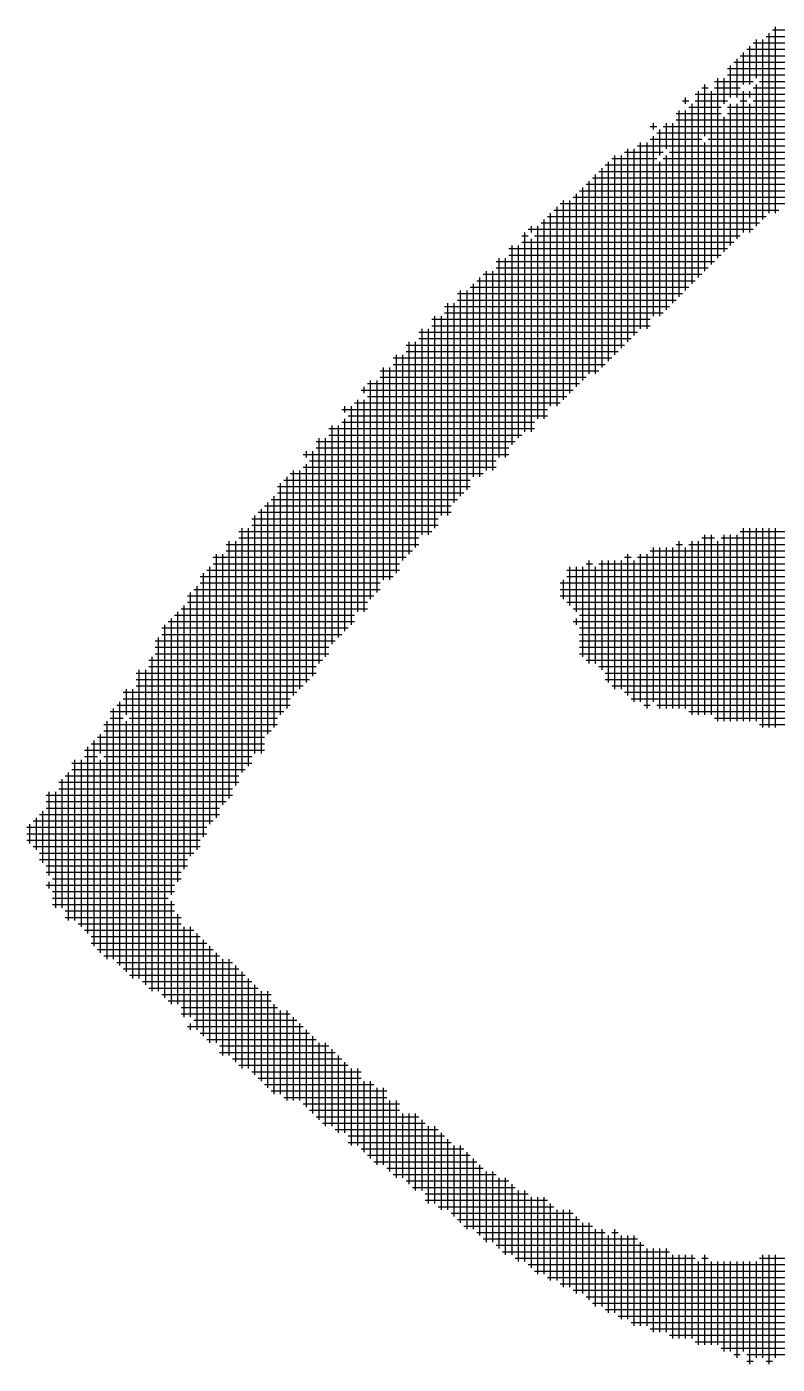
# Model space of a CAD drawing. Header units: feet. Extents: x 778950 to 1031250, y -253464 to -75264.
# Drawn here: x 937173 to 937504, y -245531 to -244941 of the extents above; entities that cross this region are included whole.
import ezdxf

# ---------------------------------------------------------------- set-up
doc = ezdxf.new("R2010")
doc.units = ezdxf.units.FT
doc.header["$LTSCALE"] = 3000
doc.header["$MEASUREMENT"] = 0
doc.layers.add('CX-MISC', color=2, linetype='CONTINUOUS')

msp = doc.modelspace()

# ---------------------------------------------------------------- linework, layer by layer
at = {"layer": 'CX-MISC'}
for p, q in [((937495.22, -244964.01, 7362.78), (937495.22, -244947, 7362.78)), ((937498.06, -245026.38, 7362.78), (937498.06, -244947, 7362.78)), ((937499.48, -244945.58, 7362.78), (937604.37, -244945.58, 7362.78)), ((937500.89, -245023.54, 7362.78), (937500.89, -244944.16, 7362.78)), ((937502.31, -244942.75, 7362.78), (937522.16, -244942.75, 7362.78)), ((937503.73, -245023.54, 7362.78), (937503.73, -244941.33, 7362.78)), ((937489.55, -244966.84, 7362.78), (937489.55, -244952.67, 7362.78)), ((937490.97, -244951.25, 7362.78), (937513.65, -244951.25, 7362.78)), ((937492.39, -244966.84, 7362.78), (937492.39, -244949.83, 7362.78)), ((937493.81, -244948.42, 7362.78), (937601.54, -244948.42, 7362.78)), ((937483.88, -244972.51, 7362.78), (937483.88, -244958.34, 7362.78)), ((937485.3, -244956.92, 7362.78), (937590.2, -244956.92, 7362.78)), ((937486.72, -244972.51, 7362.78), (937486.72, -244955.5, 7362.78)), ((937488.14, -244954.09, 7362.78), (937507.98, -244954.09, 7362.78)), ((937478.21, -245043.39, 7362.78), (937478.21, -244964.01, 7362.78)), ((937481.05, -244975.35, 7362.78), (937481.05, -244964.01, 7362.78)), ((937482.47, -244959.76, 7362.78), (937584.53, -244959.76, 7362.78)), ((937482.47, -244962.59, 7362.78), (937581.69, -244962.59, 7362.78)), ((937469.71, -245051.89, 7362.78), (937469.71, -244969.68, 7362.78)), ((937471.13, -244968.26, 7362.78), (937473.96, -244968.26, 7362.78)), ((937472.54, -244989.52, 7362.78), (937472.54, -244966.84, 7362.78)), ((937475.38, -245046.22, 7362.78), (937475.38, -244969.68, 7362.78)), ((937476.8, -244965.43, 7362.78), (937493.81, -244965.43, 7362.78)), ((937476.8, -244968.26, 7362.78), (937488.14, -244968.26, 7362.78)), ((937489.55, -245032.05, 7362.78), (937489.55, -244969.68, 7362.78)), ((937492.39, -244972.51, 7362.78), (937492.39, -244969.68, 7362.78)), ((937493.81, -244968.26, 7362.78), (937573.19, -244968.26, 7362.78)), ((937495.22, -245029.21, 7362.78), (937495.22, -244966.84, 7362.78)), ((937496.64, -244965.43, 7362.78), (937578.86, -244965.43, 7362.78)), ((937462.62, -244973.93, 7362.78), (937465.46, -244973.93, 7362.78)), ((937464.04, -244975.35, 7362.78), (937464.04, -244972.51, 7362.78)), ((937466.87, -245054.73, 7362.78), (937466.87, -244975.35, 7362.78)), ((937468.29, -244971.1, 7362.78), (937567.52, -244971.1, 7362.78)), ((937468.29, -244973.93, 7362.78), (937482.47, -244973.93, 7362.78)), ((937483.88, -245037.72, 7362.78), (937483.88, -244975.35, 7362.78)), ((937486.72, -245034.88, 7362.78), (937486.72, -244975.35, 7362.78)), ((937488.14, -244973.93, 7362.78), (937490.97, -244973.93, 7362.78)), ((937492.39, -245032.05, 7362.78), (937492.39, -244975.35, 7362.78)), ((937493.81, -244973.93, 7362.78), (937564.68, -244973.93, 7362.78)), ((937459.79, -244979.6, 7362.78), (937479.63, -244979.6, 7362.78)), ((937459.79, -244982.44, 7362.78), (937556.18, -244982.44, 7362.78)), ((937461.2, -245060.4, 7362.78), (937461.2, -244978.18, 7362.78)), ((937464.04, -245057.56, 7362.78), (937464.04, -244978.18, 7362.78)), ((937465.46, -244976.77, 7362.78), (937479.63, -244976.77, 7362.78)), ((937481.05, -245040.55, 7362.78), (937481.05, -244981.02, 7362.78)), ((937482.47, -244976.77, 7362.78), (937561.85, -244976.77, 7362.78)), ((937482.47, -244979.6, 7362.78), (937559.01, -244979.6, 7362.78)), ((937448.45, -244985.27, 7362.78), (937451.28, -244985.27, 7362.78)), ((937449.86, -244986.69, 7362.78), (937449.86, -244983.85, 7362.78)), ((937451.28, -244988.11, 7362.78), (937550.51, -244988.11, 7362.78)), ((937452.7, -244998.03, 7362.78), (937452.7, -244986.69, 7362.78)), ((937454.12, -244985.27, 7362.78), (937553.34, -244985.27, 7362.78)), ((937455.53, -244995.19, 7362.78), (937455.53, -244983.85, 7362.78)), ((937458.37, -245063.23, 7362.78), (937458.37, -244983.85, 7362.78)), ((937442.78, -244993.78, 7362.78), (937544.84, -244993.78, 7362.78)), ((937444.19, -245074.57, 7362.78), (937444.19, -244992.36, 7362.78)), ((937447.03, -245074.57, 7362.78), (937447.03, -244992.36, 7362.78)), ((937448.45, -244990.94, 7362.78), (937471.13, -244990.94, 7362.78)), ((937449.86, -245068.9, 7362.78), (937449.86, -244989.52, 7362.78)), ((937472.54, -245049.06, 7362.78), (937472.54, -244992.36, 7362.78)), ((937473.96, -244990.94, 7362.78), (937544.84, -244990.94, 7362.78)), ((937431.44, -244999.45, 7362.78), (937451.28, -244999.45, 7362.78)), ((937432.85, -245085.91, 7362.78), (937432.85, -244998.03, 7362.78)), ((937435.69, -245083.08, 7362.78), (937435.69, -244998.03, 7362.78)), ((937437.11, -244996.61, 7362.78), (937454.12, -244996.61, 7362.78)), ((937438.52, -245080.24, 7362.78), (937438.52, -244995.19, 7362.78)), ((937441.36, -245077.41, 7362.78), (937441.36, -244995.19, 7362.78)), ((937454.12, -244999.45, 7362.78), (937536.33, -244999.45, 7362.78)), ((937455.53, -245066.07, 7362.78), (937455.53, -244998.03, 7362.78)), ((937456.95, -244996.61, 7362.78), (937539.17, -244996.61, 7362.78)), ((937425.77, -245005.12, 7362.78), (937527.83, -245005.12, 7362.78)), ((937427.18, -245091.58, 7362.78), (937427.18, -245003.7, 7362.78)), ((937428.6, -245002.28, 7362.78), (937533.5, -245002.28, 7362.78)), ((937430.02, -245088.75, 7362.78), (937430.02, -245000.86, 7362.78)), ((937452.7, -245068.9, 7362.78), (937452.7, -245000.86, 7362.78)), ((937420.1, -245010.79, 7362.78), (937516.49, -245010.79, 7362.78)), ((937421.51, -245094.42, 7362.78), (937421.51, -245009.37, 7362.78)), ((937422.93, -245007.95, 7362.78), (937522.16, -245007.95, 7362.78)), ((937424.35, -245094.42, 7362.78), (937424.35, -245006.53, 7362.78)), ((937410.17, -245105.76, 7362.78), (937410.17, -245017.87, 7362.78)), ((937413.01, -245102.92, 7362.78), (937413.01, -245017.87, 7362.78)), ((937414.43, -245016.46, 7362.78), (937510.82, -245016.46, 7362.78)), ((937415.84, -245100.09, 7362.78), (937415.84, -245015.04, 7362.78)), ((937417.26, -245013.62, 7362.78), (937513.65, -245013.62, 7362.78)), ((937418.68, -245097.25, 7362.78), (937418.68, -245012.2, 7362.78)), ((937404.5, -245108.59, 7362.78), (937404.5, -245023.54, 7362.78)), ((937405.92, -245022.13, 7362.78), (937505.15, -245022.13, 7362.78)), ((937407.34, -245108.59, 7362.78), (937407.34, -245020.71, 7362.78)), ((937408.76, -245019.29, 7362.78), (937507.98, -245019.29, 7362.78)), ((937396, -245032.05, 7362.78), (937396, -245029.21, 7362.78)), ((937398.83, -245114.26, 7362.78), (937398.83, -245029.21, 7362.78)), ((937400.25, -245027.8, 7362.78), (937496.64, -245027.8, 7362.78)), ((937401.67, -245114.26, 7362.78), (937401.67, -245026.38, 7362.78)), ((937403.09, -245024.96, 7362.78), (937499.48, -245024.96, 7362.78)), ((937391.75, -245033.47, 7362.78), (937394.58, -245033.47, 7362.78)), ((937393.16, -245119.93, 7362.78), (937393.16, -245032.05, 7362.78)), ((937394.58, -245030.63, 7362.78), (937493.81, -245030.63, 7362.78)), ((937396, -245119.93, 7362.78), (937396, -245034.88, 7362.78)), ((937397.42, -245033.47, 7362.78), (937488.14, -245033.47, 7362.78)), ((937386.08, -245039.14, 7362.78), (937482.47, -245039.14, 7362.78)), ((937387.49, -245125.6, 7362.78), (937387.49, -245037.72, 7362.78)), ((937390.33, -245122.77, 7362.78), (937390.33, -245037.72, 7362.78)), ((937391.75, -245036.3, 7362.78), (937485.3, -245036.3, 7362.78)), ((937380.41, -245044.81, 7362.78), (937476.8, -245044.81, 7362.78)), ((937381.82, -245131.27, 7362.78), (937381.82, -245043.39, 7362.78)), ((937384.66, -245131.27, 7362.78), (937384.66, -245043.39, 7362.78)), ((937386.08, -245041.97, 7362.78), (937479.63, -245041.97, 7362.78)), ((937371.9, -245053.31, 7362.78), (937468.29, -245053.31, 7362.78)), ((937373.32, -245139.78, 7362.78), (937373.32, -245051.89, 7362.78)), ((937374.74, -245050.48, 7362.78), (937471.13, -245050.48, 7362.78)), ((937376.15, -245136.94, 7362.78), (937376.15, -245049.06, 7362.78)), ((937378.99, -245136.94, 7362.78), (937378.99, -245049.06, 7362.78)), ((937380.41, -245047.64, 7362.78), (937473.96, -245047.64, 7362.78)), ((937363.4, -245058.98, 7362.78), (937462.62, -245058.98, 7362.78)), ((937364.81, -245148.28, 7362.78), (937364.81, -245057.56, 7362.78)), ((937367.65, -245145.45, 7362.78), (937367.65, -245057.56, 7362.78)), ((937369.07, -245056.15, 7362.78), (937465.46, -245056.15, 7362.78)), ((937370.48, -245139.78, 7362.78), (937370.48, -245054.73, 7362.78)), ((937357.73, -245064.65, 7362.78), (937456.95, -245064.65, 7362.78)), ((937359.14, -245156.79, 7362.78), (937359.14, -245063.23, 7362.78)), ((937361.98, -245151.12, 7362.78), (937361.98, -245063.23, 7362.78)), ((937363.4, -245061.82, 7362.78), (937459.79, -245061.82, 7362.78)), ((937352.06, -245070.32, 7362.78), (937448.45, -245070.32, 7362.78)), ((937353.47, -245162.46, 7362.78), (937353.47, -245068.9, 7362.78)), ((937356.31, -245156.79, 7362.78), (937356.31, -245068.9, 7362.78)), ((937357.73, -245067.49, 7362.78), (937454.12, -245067.49, 7362.78)), ((937346.39, -245075.99, 7362.78), (937442.78, -245075.99, 7362.78)), ((937347.8, -245165.29, 7362.78), (937347.8, -245074.57, 7362.78)), ((937350.64, -245165.29, 7362.78), (937350.64, -245074.57, 7362.78)), ((937352.06, -245073.16, 7362.78), (937448.45, -245073.16, 7362.78)), ((937340.72, -245081.66, 7362.78), (937437.11, -245081.66, 7362.78)), ((937342.13, -245173.8, 7362.78), (937342.13, -245080.24, 7362.78)), ((937344.97, -245170.96, 7362.78), (937344.97, -245080.24, 7362.78)), ((937346.39, -245078.83, 7362.78), (937439.94, -245078.83, 7362.78)), ((937335.05, -245087.33, 7362.78), (937431.44, -245087.33, 7362.78)), ((937336.46, -245182.3, 7362.78), (937336.46, -245085.91, 7362.78)), ((937339.3, -245176.63, 7362.78), (937339.3, -245085.91, 7362.78)), ((937340.72, -245084.5, 7362.78), (937434.27, -245084.5, 7362.78)), ((937329.38, -245093, 7362.78), (937425.77, -245093, 7362.78)), ((937330.79, -245185.14, 7362.78), (937330.79, -245091.58, 7362.78)), ((937333.63, -245185.14, 7362.78), (937333.63, -245091.58, 7362.78)), ((937335.05, -245090.17, 7362.78), (937428.6, -245090.17, 7362.78)), ((937322.29, -245102.92, 7362.78), (937322.29, -245100.09, 7362.78)), ((937323.71, -245098.67, 7362.78), (937417.26, -245098.67, 7362.78)), ((937325.12, -245193.64, 7362.78), (937325.12, -245097.25, 7362.78)), ((937327.96, -245190.81, 7362.78), (937327.96, -245097.25, 7362.78)), ((937329.38, -245095.84, 7362.78), (937420.1, -245095.84, 7362.78)), ((937319.45, -245199.31, 7362.78), (937319.45, -245105.76, 7362.78)), ((937320.87, -245101.51, 7362.78), (937414.43, -245101.51, 7362.78)), ((937322.29, -245199.31, 7362.78), (937322.29, -245105.76, 7362.78)), ((937323.71, -245104.34, 7362.78), (937411.59, -245104.34, 7362.78)), ((937312.37, -245110.01, 7362.78), (937403.09, -245110.01, 7362.78)), ((937313.78, -245111.43, 7362.78), (937313.78, -245108.59, 7362.78)), ((937316.62, -245204.98, 7362.78), (937316.62, -245108.59, 7362.78)), ((937318.04, -245107.18, 7362.78), (937408.76, -245107.18, 7362.78)), ((937308.11, -245213.49, 7362.78), (937308.11, -245117.1, 7362.78)), ((937310.95, -245210.65, 7362.78), (937310.95, -245117.1, 7362.78)), ((937312.37, -245115.68, 7362.78), (937397.42, -245115.68, 7362.78)), ((937313.78, -245207.82, 7362.78), (937313.78, -245114.26, 7362.78)), ((937315.2, -245112.85, 7362.78), (937403.09, -245112.85, 7362.78)), ((937302.44, -245221.99, 7362.78), (937302.44, -245122.77, 7362.78)), ((937305.28, -245219.16, 7362.78), (937305.28, -245122.77, 7362.78)), ((937306.7, -245118.52, 7362.78), (937397.42, -245118.52, 7362.78)), ((937306.7, -245121.35, 7362.78), (937391.75, -245121.35, 7362.78)), ((937295.36, -245129.86, 7362.78), (937386.08, -245129.86, 7362.78)), ((937296.77, -245131.27, 7362.78), (937296.77, -245128.44, 7362.78)), ((937299.61, -245227.66, 7362.78), (937299.61, -245128.44, 7362.78)), ((937301.03, -245124.19, 7362.78), (937388.91, -245124.19, 7362.78)), ((937301.03, -245127.02, 7362.78), (937386.08, -245127.02, 7362.78)), ((937295.36, -245135.53, 7362.78), (937380.41, -245135.53, 7362.78)), ((937296.77, -245230.5, 7362.78), (937296.77, -245134.11, 7362.78)), ((937298.19, -245132.69, 7362.78), (937380.41, -245132.69, 7362.78)), ((937286.85, -245141.2, 7362.78), (937369.07, -245141.2, 7362.78)), ((937288.27, -245241.84, 7362.78), (937288.27, -245139.78, 7362.78)), ((937289.69, -245138.36, 7362.78), (937374.74, -245138.36, 7362.78)), ((937291.1, -245236.17, 7362.78), (937291.1, -245136.94, 7362.78)), ((937293.94, -245233.33, 7362.78), (937293.94, -245136.94, 7362.78)), ((937284.02, -245144.03, 7362.78), (937369.07, -245144.03, 7362.78)), ((937284.02, -245146.87, 7362.78), (937366.23, -245146.87, 7362.78)), ((937285.43, -245244.67, 7362.78), (937285.43, -245142.61, 7362.78)), ((937278.35, -245152.54, 7362.78), (937360.56, -245152.54, 7362.78)), ((937279.76, -245253.18, 7362.78), (937279.76, -245151.12, 7362.78)), ((937281.18, -245149.7, 7362.78), (937363.4, -245149.7, 7362.78)), ((937282.6, -245250.34, 7362.78), (937282.6, -245148.28, 7362.78)), ((937272.68, -245158.21, 7362.78), (937354.89, -245158.21, 7362.78)), ((937274.09, -245261.68, 7362.78), (937274.09, -245156.79, 7362.78)), ((937275.51, -245155.37, 7362.78), (937360.56, -245155.37, 7362.78)), ((937276.93, -245261.68, 7362.78), (937276.93, -245153.95, 7362.78)), ((937267.01, -245163.88, 7362.78), (937352.06, -245163.88, 7362.78)), ((937268.42, -245270.19, 7362.78), (937268.42, -245162.46, 7362.78)), ((937271.26, -245267.35, 7362.78), (937271.26, -245162.46, 7362.78)), ((937272.68, -245161.04, 7362.78), (937354.89, -245161.04, 7362.78)), ((937472.54, -245244.67, 7362.78), (937472.54, -245165.29, 7362.78)), ((937475.38, -245244.67, 7362.78), (937475.38, -245165.29, 7362.78)), ((937481.05, -245247.51, 7362.78), (937481.05, -245165.29, 7362.78)), ((937483.88, -245247.51, 7362.78), (937483.88, -245165.29, 7362.78)), ((937486.72, -245247.51, 7362.78), (937486.72, -245165.29, 7362.78)), ((937488.14, -245163.88, 7362.78), (937919.06, -245163.88, 7362.78)), ((937489.55, -245247.51, 7362.78), (937489.55, -245162.46, 7362.78)), ((937492.39, -245247.51, 7362.78), (937492.39, -245162.46, 7362.78)), ((937495.22, -245247.51, 7362.78), (937495.22, -245162.46, 7362.78)), ((937498.06, -245250.34, 7362.78), (937498.06, -245162.46, 7362.78)), ((937500.89, -245250.34, 7362.78), (937500.89, -245162.46, 7362.78)), ((937503.73, -245250.34, 7362.78), (937503.73, -245162.46, 7362.78)), ((937261.34, -245169.55, 7362.78), (937346.39, -245169.55, 7362.78)), ((937262.75, -245281.53, 7362.78), (937262.75, -245168.13, 7362.78)), ((937265.59, -245275.86, 7362.78), (937265.59, -245168.13, 7362.78)), ((937267.01, -245166.71, 7362.78), (937346.39, -245166.71, 7362.78)), ((937449.86, -245239, 7362.78), (937449.86, -245170.96, 7362.78)), ((937452.7, -245241.84, 7362.78), (937452.7, -245170.96, 7362.78)), ((937455.53, -245241.84, 7362.78), (937455.53, -245170.96, 7362.78)), ((937458.37, -245241.84, 7362.78), (937458.37, -245170.96, 7362.78)), ((937459.79, -245169.55, 7362.78), (937462.62, -245169.55, 7362.78)), ((937461.2, -245241.84, 7362.78), (937461.2, -245168.13, 7362.78)), ((937464.04, -245241.84, 7362.78), (937464.04, -245170.96, 7362.78)), ((937465.46, -245169.55, 7362.78), (937873.7, -245169.55, 7362.78)), ((937466.87, -245244.67, 7362.78), (937466.87, -245168.13, 7362.78)), ((937469.71, -245244.67, 7362.78), (937469.71, -245168.13, 7362.78)), ((937471.13, -245166.71, 7362.78), (937476.8, -245166.71, 7362.78)), ((937478.21, -245247.51, 7362.78), (937478.21, -245168.13, 7362.78)), ((937479.63, -245166.71, 7362.78), (937893.54, -245166.71, 7362.78)), ((937255.67, -245175.22, 7362.78), (937340.72, -245175.22, 7362.78)), ((937257.08, -245290.03, 7362.78), (937257.08, -245173.8, 7362.78)), ((937259.92, -245284.36, 7362.78), (937259.92, -245173.8, 7362.78)), ((937261.34, -245172.38, 7362.78), (937343.55, -245172.38, 7362.78)), ((937421.51, -245221.99, 7362.78), (937421.51, -245176.63, 7362.78)), ((937427.18, -245224.83, 7362.78), (937427.18, -245176.63, 7362.78)), ((937430.02, -245230.5, 7362.78), (937430.02, -245176.63, 7362.78)), ((937432.85, -245233.33, 7362.78), (937432.85, -245176.63, 7362.78)), ((937435.69, -245233.33, 7362.78), (937435.69, -245176.63, 7362.78)), ((937437.11, -245175.22, 7362.78), (937439.94, -245175.22, 7362.78)), ((937438.52, -245236.17, 7362.78), (937438.52, -245173.8, 7362.78)), ((937441.36, -245239, 7362.78), (937441.36, -245176.63, 7362.78)), ((937442.78, -245175.22, 7362.78), (937817, -245175.22, 7362.78)), ((937444.19, -245239, 7362.78), (937444.19, -245173.8, 7362.78)), ((937447.03, -245241.84, 7362.78), (937447.03, -245173.8, 7362.78)), ((937448.45, -245172.38, 7362.78), (937845.35, -245172.38, 7362.78)), ((937251.41, -245298.54, 7362.78), (937251.41, -245182.3, 7362.78)), ((937252.83, -245180.89, 7362.78), (937337.88, -245180.89, 7362.78)), ((937254.25, -245292.87, 7362.78), (937254.25, -245179.47, 7362.78)), ((937255.67, -245178.05, 7362.78), (937337.88, -245178.05, 7362.78)), ((937411.59, -245180.89, 7362.78), (937788.65, -245180.89, 7362.78)), ((937413.01, -245196.48, 7362.78), (937413.01, -245179.47, 7362.78)), ((937415.84, -245199.31, 7362.78), (937415.84, -245179.47, 7362.78)), ((937418.68, -245219.16, 7362.78), (937418.68, -245179.47, 7362.78)), ((937420.1, -245178.05, 7362.78), (937422.93, -245178.05, 7362.78)), ((937424.35, -245221.99, 7362.78), (937424.35, -245179.47, 7362.78)), ((937425.77, -245178.05, 7362.78), (937799.99, -245178.05, 7362.78)), ((937248.58, -245304.21, 7362.78), (937248.58, -245187.97, 7362.78)), ((937250, -245183.72, 7362.78), (937335.05, -245183.72, 7362.78)), ((937250, -245186.56, 7362.78), (937329.38, -245186.56, 7362.78)), ((937408.76, -245186.56, 7362.78), (937785.81, -245186.56, 7362.78)), ((937410.17, -245193.64, 7362.78), (937410.17, -245185.14, 7362.78)), ((937411.59, -245183.72, 7362.78), (937785.81, -245183.72, 7362.78)), ((937244.33, -245192.23, 7362.78), (937326.54, -245192.23, 7362.78)), ((937245.74, -245307.04, 7362.78), (937245.74, -245190.81, 7362.78)), ((937247.16, -245189.39, 7362.78), (937329.38, -245189.39, 7362.78)), ((937408.76, -245189.39, 7362.78), (937782.98, -245189.39, 7362.78)), ((937408.76, -245192.23, 7362.78), (937697.93, -245192.23, 7362.78)), ((937238.66, -245200.73, 7362.78), (937318.04, -245200.73, 7362.78)), ((937240.07, -245318.38, 7362.78), (937240.07, -245199.31, 7362.78)), ((937241.49, -245197.9, 7362.78), (937323.71, -245197.9, 7362.78)), ((937242.91, -245312.71, 7362.78), (937242.91, -245196.48, 7362.78)), ((937244.33, -245195.06, 7362.78), (937323.71, -245195.06, 7362.78)), ((937411.59, -245195.06, 7362.78), (937680.92, -245195.06, 7362.78)), ((937414.43, -245197.9, 7362.78), (937669.58, -245197.9, 7362.78)), ((937417.26, -245200.73, 7362.78), (937646.9, -245200.73, 7362.78)), ((937232.99, -245206.4, 7362.78), (937315.2, -245206.4, 7362.78)), ((937234.4, -245369.41, 7362.78), (937234.4, -245204.98, 7362.78)), ((937235.82, -245203.57, 7362.78), (937318.04, -245203.57, 7362.78)), ((937237.24, -245324.05, 7362.78), (937237.24, -245202.15, 7362.78)), ((937414.43, -245203.57, 7362.78), (937635.56, -245203.57, 7362.78)), ((937415.84, -245204.98, 7362.78), (937415.84, -245202.15, 7362.78)), ((937417.26, -245206.4, 7362.78), (937607.21, -245206.4, 7362.78)), ((937230.15, -245212.07, 7362.78), (937309.53, -245212.07, 7362.78)), ((937231.57, -245366.58, 7362.78), (937231.57, -245210.65, 7362.78)), ((937232.99, -245209.24, 7362.78), (937312.37, -245209.24, 7362.78)), ((937417.26, -245209.24, 7362.78), (937595.87, -245209.24, 7362.78)), ((937417.26, -245212.07, 7362.78), (937578.86, -245212.07, 7362.78)), ((937230.15, -245214.91, 7362.78), (937306.7, -245214.91, 7362.78)), ((937230.15, -245217.74, 7362.78), (937306.7, -245217.74, 7362.78)), ((937417.26, -245214.91, 7362.78), (937576.02, -245214.91, 7362.78)), ((937417.26, -245217.74, 7362.78), (937587.36, -245217.74, 7362.78)), ((937227.32, -245220.58, 7362.78), (937303.86, -245220.58, 7362.78)), ((937227.32, -245223.41, 7362.78), (937301.03, -245223.41, 7362.78)), ((937228.73, -245366.58, 7362.78), (937228.73, -245219.16, 7362.78)), ((937420.1, -245220.58, 7362.78), (937598.7, -245220.58, 7362.78)), ((937425.77, -245223.41, 7362.78), (937610.04, -245223.41, 7362.78)), ((937221.65, -245226.25, 7362.78), (937301.03, -245226.25, 7362.78)), ((937221.65, -245229.08, 7362.78), (937298.19, -245229.08, 7362.78)), ((937223.06, -245360.91, 7362.78), (937223.06, -245224.83, 7362.78)), ((937225.9, -245363.74, 7362.78), (937225.9, -245224.83, 7362.78)), ((937428.6, -245226.25, 7362.78), (937649.73, -245226.25, 7362.78)), ((937428.6, -245229.08, 7362.78), (937672.41, -245229.08, 7362.78)), ((937215.98, -245234.75, 7362.78), (937292.52, -245234.75, 7362.78)), ((937217.39, -245244.67, 7362.78), (937217.39, -245233.33, 7362.78)), ((937220.23, -245360.91, 7362.78), (937220.23, -245233.33, 7362.78)), ((937221.65, -245231.92, 7362.78), (937295.36, -245231.92, 7362.78)), ((937431.44, -245231.92, 7362.78), (937765.97, -245231.92, 7362.78)), ((937437.11, -245234.75, 7362.78), (937765.97, -245234.75, 7362.78)), ((937211.72, -245352.4, 7362.78), (937211.72, -245241.84, 7362.78)), ((937213.14, -245240.42, 7362.78), (937289.69, -245240.42, 7362.78)), ((937214.56, -245355.24, 7362.78), (937214.56, -245239, 7362.78)), ((937215.98, -245237.59, 7362.78), (937289.69, -245237.59, 7362.78)), ((937439.94, -245237.59, 7362.78), (937765.97, -245237.59, 7362.78)), ((937445.61, -245240.42, 7362.78), (937448.45, -245240.42, 7362.78)), ((937451.28, -245240.42, 7362.78), (937763.13, -245240.42, 7362.78)), ((937208.89, -245352.4, 7362.78), (937208.89, -245247.51, 7362.78)), ((937210.31, -245243.26, 7362.78), (937286.85, -245243.26, 7362.78)), ((937210.31, -245246.09, 7362.78), (937215.98, -245246.09, 7362.78)), ((937217.39, -245358.07, 7362.78), (937217.39, -245247.51, 7362.78)), ((937218.81, -245246.09, 7362.78), (937284.02, -245246.09, 7362.78)), ((937465.46, -245243.26, 7362.78), (937763.13, -245243.26, 7362.78)), ((937476.8, -245246.09, 7362.78), (937760.3, -245246.09, 7362.78)), ((937206.05, -245261.68, 7362.78), (937206.05, -245253.18, 7362.78)), ((937207.47, -245248.93, 7362.78), (937284.02, -245248.93, 7362.78)), ((937207.47, -245251.76, 7362.78), (937281.18, -245251.76, 7362.78)), ((937496.64, -245248.93, 7362.78), (937765.97, -245248.93, 7362.78)), ((937200.38, -245341.06, 7362.78), (937200.38, -245258.85, 7362.78)), ((937201.8, -245257.43, 7362.78), (937278.35, -245257.43, 7362.78)), ((937203.22, -245346.73, 7362.78), (937203.22, -245256.01, 7362.78)), ((937204.64, -245254.6, 7362.78), (937278.35, -245254.6, 7362.78)), ((937194.71, -245335.39, 7362.78), (937194.71, -245264.52, 7362.78)), ((937197.55, -245338.23, 7362.78), (937197.55, -245264.52, 7362.78)), ((937198.97, -245260.27, 7362.78), (937278.35, -245260.27, 7362.78)), ((937198.97, -245263.1, 7362.78), (937204.64, -245263.1, 7362.78)), ((937206.05, -245349.57, 7362.78), (937206.05, -245264.52, 7362.78)), ((937207.47, -245263.1, 7362.78), (937272.68, -245263.1, 7362.78)), ((937191.88, -245335.39, 7362.78), (937191.88, -245270.19, 7362.78)), ((937193.3, -245265.94, 7362.78), (937272.68, -245265.94, 7362.78)), ((937193.3, -245268.77, 7362.78), (937269.84, -245268.77, 7362.78)), ((937187.63, -245274.44, 7362.78), (937267.01, -245274.44, 7362.78)), ((937187.63, -245277.28, 7362.78), (937264.17, -245277.28, 7362.78)), ((937189.04, -245329.72, 7362.78), (937189.04, -245273.02, 7362.78)), ((937190.46, -245271.61, 7362.78), (937267.01, -245271.61, 7362.78)), ((937181.96, -245280.11, 7362.78), (937264.17, -245280.11, 7362.78)), ((937181.96, -245282.95, 7362.78), (937261.34, -245282.95, 7362.78)), ((937183.37, -245315.55, 7362.78), (937183.37, -245278.69, 7362.78)), ((937186.21, -245329.72, 7362.78), (937186.21, -245278.69, 7362.78)), ((937179.12, -245288.62, 7362.78), (937258.5, -245288.62, 7362.78)), ((937180.54, -245309.88, 7362.78), (937180.54, -245287.2, 7362.78)), ((937181.96, -245285.78, 7362.78), (937258.5, -245285.78, 7362.78)), ((937173.45, -245294.29, 7362.78), (937252.83, -245294.29, 7362.78)), ((937174.87, -245301.37, 7362.78), (937174.87, -245292.87, 7362.78)), ((937176.29, -245291.45, 7362.78), (937255.67, -245291.45, 7362.78)), ((937177.7, -245304.21, 7362.78), (937177.7, -245290.03, 7362.78)), ((937173.45, -245297.12, 7362.78), (937252.83, -245297.12, 7362.78)), ((937173.45, -245299.96, 7362.78), (937250, -245299.96, 7362.78)), ((937176.29, -245302.79, 7362.78), (937250, -245302.79, 7362.78)), ((937179.12, -245305.63, 7362.78), (937247.16, -245305.63, 7362.78)), ((937179.12, -245308.46, 7362.78), (937244.33, -245308.46, 7362.78)), ((937181.96, -245311.3, 7362.78), (937244.33, -245311.3, 7362.78)), ((937181.96, -245314.13, 7362.78), (937241.49, -245314.13, 7362.78)), ((937183.37, -245321.22, 7362.78), (937183.37, -245318.38, 7362.78)), ((937184.79, -245316.97, 7362.78), (937241.49, -245316.97, 7362.78)), ((937181.96, -245319.8, 7362.78), (937238.66, -245319.8, 7362.78)), ((937184.79, -245322.64, 7362.78), (937238.66, -245322.64, 7362.78)), ((937184.79, -245325.47, 7362.78), (937235.82, -245325.47, 7362.78)), ((937184.79, -245328.31, 7362.78), (937238.66, -245328.31, 7362.78)), ((937237.24, -245372.25, 7362.78), (937237.24, -245326.89, 7362.78)), ((937190.46, -245331.14, 7362.78), (937238.66, -245331.14, 7362.78)), ((937190.46, -245333.98, 7362.78), (937241.49, -245333.98, 7362.78)), ((937240.07, -245372.25, 7362.78), (937240.07, -245332.56, 7362.78)), ((937196.13, -245336.81, 7362.78), (937241.49, -245336.81, 7362.78)), ((937198.97, -245339.65, 7362.78), (937247.16, -245339.65, 7362.78)), ((937242.91, -245377.92, 7362.78), (937242.91, -245338.23, 7362.78)), ((937245.74, -245377.92, 7362.78), (937245.74, -245338.23, 7362.78)), ((937248.58, -245383.59, 7362.78), (937248.58, -245341.06, 7362.78)), ((937201.8, -245342.48, 7362.78), (937250, -245342.48, 7362.78)), ((937201.8, -245345.32, 7362.78), (937252.83, -245345.32, 7362.78)), ((937204.64, -245348.15, 7362.78), (937255.67, -245348.15, 7362.78)), ((937251.41, -245386.42, 7362.78), (937251.41, -245343.9, 7362.78)), ((937254.25, -245389.26, 7362.78), (937254.25, -245346.73, 7362.78)), ((937207.47, -245350.99, 7362.78), (937258.5, -245350.99, 7362.78)), ((937213.14, -245353.82, 7362.78), (937264.17, -245353.82, 7362.78)), ((937257.08, -245389.26, 7362.78), (937257.08, -245349.57, 7362.78)), ((937259.92, -245394.93, 7362.78), (937259.92, -245352.4, 7362.78)), ((937262.75, -245394.93, 7362.78), (937262.75, -245352.4, 7362.78)), ((937215.98, -245356.66, 7362.78), (937267.01, -245356.66, 7362.78)), ((937218.81, -245359.49, 7362.78), (937269.84, -245359.49, 7362.78)), ((937265.59, -245397.76, 7362.78), (937265.59, -245355.24, 7362.78)), ((937268.42, -245400.6, 7362.78), (937268.42, -245358.07, 7362.78)), ((937224.48, -245362.33, 7362.78), (937272.68, -245362.33, 7362.78)), ((937227.32, -245365.16, 7362.78), (937275.51, -245365.16, 7362.78)), ((937271.26, -245400.6, 7362.78), (937271.26, -245360.91, 7362.78)), ((937274.09, -245403.43, 7362.78), (937274.09, -245363.74, 7362.78)), ((937232.99, -245368, 7362.78), (937281.18, -245368, 7362.78)), ((937235.82, -245370.83, 7362.78), (937281.18, -245370.83, 7362.78)), ((937276.93, -245406.27, 7362.78), (937276.93, -245366.58, 7362.78)), ((937279.76, -245409.1, 7362.78), (937279.76, -245366.58, 7362.78)), ((937241.49, -245373.67, 7362.78), (937284.02, -245373.67, 7362.78)), ((937241.49, -245376.5, 7362.78), (937289.69, -245376.5, 7362.78)), ((937282.6, -245411.94, 7362.78), (937282.6, -245372.25, 7362.78)), ((937285.43, -245411.94, 7362.78), (937285.43, -245375.08, 7362.78)), ((937288.27, -245414.77, 7362.78), (937288.27, -245375.08, 7362.78)), ((937244.33, -245382.17, 7362.78), (937295.36, -245382.17, 7362.78)), ((937245.74, -245383.59, 7362.78), (937245.74, -245380.75, 7362.78)), ((937247.16, -245379.34, 7362.78), (937292.52, -245379.34, 7362.78)), ((937291.1, -245414.77, 7362.78), (937291.1, -245377.92, 7362.78)), ((937293.94, -245414.77, 7362.78), (937293.94, -245380.75, 7362.78)), ((937250, -245385.01, 7362.78), (937298.19, -245385.01, 7362.78)), ((937252.83, -245387.84, 7362.78), (937301.03, -245387.84, 7362.78)), ((937296.77, -245417.61, 7362.78), (937296.77, -245383.59, 7362.78)), ((937299.61, -245420.44, 7362.78), (937299.61, -245386.42, 7362.78)), ((937302.44, -245423.28, 7362.78), (937302.44, -245389.26, 7362.78)), ((937305.28, -245426.11, 7362.78), (937305.28, -245389.26, 7362.78)), ((937258.5, -245390.68, 7362.78), (937306.7, -245390.68, 7362.78)), ((937258.5, -245393.51, 7362.78), (937309.53, -245393.51, 7362.78)), ((937308.11, -245426.11, 7362.78), (937308.11, -245392.09, 7362.78)), ((937310.95, -245428.95, 7362.78), (937310.95, -245394.93, 7362.78)), ((937264.17, -245396.35, 7362.78), (937312.37, -245396.35, 7362.78)), ((937267.01, -245399.18, 7362.78), (937315.2, -245399.18, 7362.78)), ((937313.78, -245428.95, 7362.78), (937313.78, -245397.76, 7362.78)), ((937316.62, -245434.62, 7362.78), (937316.62, -245400.6, 7362.78)), ((937319.45, -245434.62, 7362.78), (937319.45, -245400.6, 7362.78)), ((937272.68, -245402.02, 7362.78), (937320.87, -245402.02, 7362.78)), ((937275.51, -245404.85, 7362.78), (937320.87, -245404.85, 7362.78)), ((937322.29, -245437.45, 7362.78), (937322.29, -245406.27, 7362.78)), ((937325.12, -245440.29, 7362.78), (937325.12, -245406.27, 7362.78)), ((937278.35, -245407.69, 7362.78), (937326.54, -245407.69, 7362.78)), ((937281.18, -245410.52, 7362.78), (937332.21, -245410.52, 7362.78)), ((937327.96, -245443.12, 7362.78), (937327.96, -245409.1, 7362.78)), ((937330.79, -245443.12, 7362.78), (937330.79, -245409.1, 7362.78)), ((937286.85, -245413.36, 7362.78), (937332.21, -245413.36, 7362.78)), ((937295.36, -245416.19, 7362.78), (937337.88, -245416.19, 7362.78)), ((937333.63, -245445.96, 7362.78), (937333.63, -245414.77, 7362.78)), ((937336.46, -245448.79, 7362.78), (937336.46, -245414.77, 7362.78)), ((937298.19, -245419.03, 7362.78), (937337.88, -245419.03, 7362.78)), ((937301.03, -245421.86, 7362.78), (937346.39, -245421.86, 7362.78)), ((937303.86, -245424.7, 7362.78), (937349.22, -245424.7, 7362.78)), ((937339.3, -245448.79, 7362.78), (937339.3, -245420.44, 7362.78)), ((937342.13, -245451.63, 7362.78), (937342.13, -245420.44, 7362.78)), ((937344.97, -245454.46, 7362.78), (937344.97, -245420.44, 7362.78)), ((937347.8, -245454.46, 7362.78), (937347.8, -245423.28, 7362.78)), ((937309.53, -245427.53, 7362.78), (937354.89, -245427.53, 7362.78)), ((937315.2, -245430.37, 7362.78), (937357.73, -245430.37, 7362.78)), ((937350.64, -245460.13, 7362.78), (937350.64, -245426.11, 7362.78)), ((937353.47, -245460.13, 7362.78), (937353.47, -245426.11, 7362.78)), ((937356.31, -245462.97, 7362.78), (937356.31, -245428.95, 7362.78)), ((937315.2, -245433.2, 7362.78), (937360.56, -245433.2, 7362.78)), ((937320.87, -245436.04, 7362.78), (937366.23, -245436.04, 7362.78)), ((937359.14, -245462.97, 7362.78), (937359.14, -245431.78, 7362.78)), ((937361.98, -245465.8, 7362.78), (937361.98, -245434.62, 7362.78)), ((937364.81, -245468.64, 7362.78), (937364.81, -245434.62, 7362.78)), ((937323.71, -245438.87, 7362.78), (937369.07, -245438.87, 7362.78)), ((937326.54, -245441.71, 7362.78), (937371.9, -245441.71, 7362.78)), ((937367.65, -245471.47, 7362.78), (937367.65, -245437.45, 7362.78)), ((937370.48, -245471.47, 7362.78), (937370.48, -245440.29, 7362.78)), ((937332.21, -245444.54, 7362.78), (937374.74, -245444.54, 7362.78)), ((937335.05, -245447.38, 7362.78), (937380.41, -245447.38, 7362.78)), ((937373.32, -245474.31, 7362.78), (937373.32, -245443.12, 7362.78)), ((937376.15, -245477.14, 7362.78), (937376.15, -245445.96, 7362.78)), ((937378.99, -245477.14, 7362.78), (937378.99, -245445.96, 7362.78)), ((937340.72, -245450.21, 7362.78), (937386.08, -245450.21, 7362.78)), ((937343.55, -245453.05, 7362.78), (937388.91, -245453.05, 7362.78)), ((937381.82, -245479.98, 7362.78), (937381.82, -245448.79, 7362.78)), ((937384.66, -245482.81, 7362.78), (937384.66, -245448.79, 7362.78)), ((937387.49, -245482.81, 7362.78), (937387.49, -245451.63, 7362.78)), ((937349.22, -245455.88, 7362.78), (937394.58, -245455.88, 7362.78)), ((937349.22, -245458.72, 7362.78), (937403.09, -245458.72, 7362.78)), ((937390.33, -245485.65, 7362.78), (937390.33, -245454.46, 7362.78)), ((937393.16, -245485.65, 7362.78), (937393.16, -245454.46, 7362.78)), ((937396, -245488.48, 7362.78), (937396, -245457.3, 7362.78)), ((937398.83, -245491.32, 7362.78), (937398.83, -245457.3, 7362.78)), ((937401.67, -245491.32, 7362.78), (937401.67, -245457.3, 7362.78)), ((937404.5, -245494.15, 7362.78), (937404.5, -245460.13, 7362.78)), ((937354.89, -245461.55, 7362.78), (937405.92, -245461.55, 7362.78)), ((937360.56, -245464.39, 7362.78), (937414.43, -245464.39, 7362.78)), ((937407.34, -245494.15, 7362.78), (937407.34, -245462.97, 7362.78)), ((937410.17, -245496.99, 7362.78), (937410.17, -245462.97, 7362.78)), ((937413.01, -245496.99, 7362.78), (937413.01, -245462.97, 7362.78)), ((937415.84, -245499.82, 7362.78), (937415.84, -245465.8, 7362.78)), ((937363.4, -245467.22, 7362.78), (937417.26, -245467.22, 7362.78)), ((937366.23, -245470.06, 7362.78), (937422.93, -245470.06, 7362.78)), ((937418.68, -245499.82, 7362.78), (937418.68, -245468.64, 7362.78)), ((937421.51, -245502.66, 7362.78), (937421.51, -245468.64, 7362.78)), ((937424.35, -245505.49, 7362.78), (937424.35, -245471.47, 7362.78)), ((937427.18, -245505.49, 7362.78), (937427.18, -245471.47, 7362.78)), ((937432.85, -245508.33, 7362.78), (937432.85, -245471.47, 7362.78)), ((937371.9, -245472.89, 7362.78), (937428.6, -245472.89, 7362.78)), ((937374.74, -245475.73, 7362.78), (937442.78, -245475.73, 7362.78)), ((937430.02, -245508.33, 7362.78), (937430.02, -245474.31, 7362.78)), ((937431.44, -245472.89, 7362.78), (937434.27, -245472.89, 7362.78)), ((937435.69, -245511.16, 7362.78), (937435.69, -245474.31, 7362.78)), ((937438.52, -245511.16, 7362.78), (937438.52, -245474.31, 7362.78)), ((937441.36, -245514, 7362.78), (937441.36, -245474.31, 7362.78)), ((937444.19, -245514, 7362.78), (937444.19, -245477.14, 7362.78)), ((937380.41, -245478.56, 7362.78), (937445.61, -245478.56, 7362.78)), ((937383.24, -245481.4, 7362.78), (937456.95, -245481.4, 7362.78)), ((937447.03, -245514, 7362.78), (937447.03, -245479.98, 7362.78)), ((937449.86, -245516.83, 7362.78), (937449.86, -245479.98, 7362.78)), ((937452.7, -245516.83, 7362.78), (937452.7, -245479.98, 7362.78)), ((937455.53, -245516.83, 7362.78), (937455.53, -245479.98, 7362.78)), ((937458.37, -245519.67, 7362.78), (937458.37, -245482.81, 7362.78)), ((937461.2, -245519.67, 7362.78), (937461.2, -245482.81, 7362.78)), ((937464.04, -245519.67, 7362.78), (937464.04, -245482.81, 7362.78)), ((937466.87, -245519.67, 7362.78), (937466.87, -245482.81, 7362.78)), ((937472.54, -245522.5, 7362.78), (937472.54, -245482.81, 7362.78)), ((937498.06, -245528.17, 7362.78), (937498.06, -245482.81, 7362.78)), ((937500.89, -245531.01, 7362.78), (937500.89, -245482.81, 7362.78)), ((937503.73, -245528.17, 7362.78), (937503.73, -245482.81, 7362.78)), ((937388.91, -245484.23, 7362.78), (937468.29, -245484.23, 7362.78)), ((937394.58, -245487.07, 7362.78), (937621.38, -245487.07, 7362.78)), ((937469.71, -245522.5, 7362.78), (937469.71, -245485.65, 7362.78)), ((937471.13, -245484.23, 7362.78), (937473.96, -245484.23, 7362.78)), ((937475.38, -245522.5, 7362.78), (937475.38, -245485.65, 7362.78)), ((937478.21, -245522.5, 7362.78), (937478.21, -245485.65, 7362.78)), ((937481.05, -245525.34, 7362.78), (937481.05, -245485.65, 7362.78)), ((937483.88, -245525.34, 7362.78), (937483.88, -245485.65, 7362.78)), ((937486.72, -245528.17, 7362.78), (937486.72, -245485.65, 7362.78)), ((937489.55, -245525.34, 7362.78), (937489.55, -245485.65, 7362.78)), ((937492.39, -245531.01, 7362.78), (937492.39, -245485.65, 7362.78)), ((937495.22, -245528.17, 7362.78), (937495.22, -245485.65, 7362.78)), ((937496.64, -245484.23, 7362.78), (937624.22, -245484.23, 7362.78)), ((937397.42, -245489.9, 7362.78), (937618.55, -245489.9, 7362.78)), ((937403.09, -245492.74, 7362.78), (937615.71, -245492.74, 7362.78)), ((937408.76, -245495.57, 7362.78), (937612.88, -245495.57, 7362.78)), ((937414.43, -245498.41, 7362.78), (937610.04, -245498.41, 7362.78)), ((937420.1, -245501.24, 7362.78), (937607.21, -245501.24, 7362.78)), ((937422.93, -245504.08, 7362.78), (937604.37, -245504.08, 7362.78)), ((937428.6, -245506.91, 7362.78), (937601.54, -245506.91, 7362.78)), ((937434.27, -245509.75, 7362.78), (937595.87, -245509.75, 7362.78)), ((937439.94, -245512.58, 7362.78), (937593.03, -245512.58, 7362.78)), ((937448.45, -245515.42, 7362.78), (937590.2, -245515.42, 7362.78)), ((937456.95, -245518.25, 7362.78), (937587.36, -245518.25, 7362.78)), ((937468.29, -245521.09, 7362.78), (937581.69, -245521.09, 7362.78)), ((937479.63, -245523.92, 7362.78), (937570.35, -245523.92, 7362.78)), ((937485.3, -245526.76, 7362.78), (937488.14, -245526.76, 7362.78)), ((937490.97, -245526.76, 7362.78), (937564.68, -245526.76, 7362.78)), ((937490.97, -245529.59, 7362.78), (937493.81, -245529.59, 7362.78)), ((937499.48, -245529.59, 7362.78), (937502.31, -245529.59, 7362.78))]:
    msp.add_line(p, q, dxfattribs=at)

doc.saveas('drawing.dxf')
